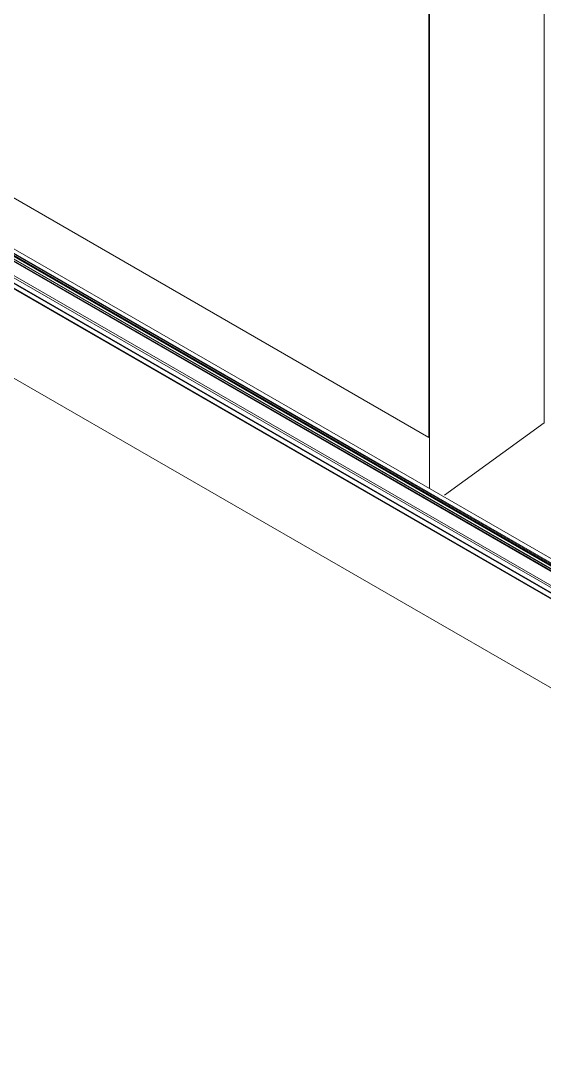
# Model space of a CAD drawing. Header units: millimetres. Extents: x 221 to 2771, y 196 to 840.
# Drawn here: x 950.12 to 971.45, y 265.53 to 307.65 of the extents above; entities that cross this region are included whole.
import ezdxf

# ---------------------------------------------------------------- set-up
doc = ezdxf.new("R2010")
doc.units = ezdxf.units.MM

msp = doc.modelspace()

# ---------------------------------------------------------------- linework, layer by layer
at = {"color": 8, "linetype": 'Continuous', "lineweight": 15}
for p, q in [((966.75, 406.499), (966.75, 290.652)), ((966.774, 330.281), (966.774, 288.564)), ((971.455, 314.811), (971.455, 291.243)), ((966.75, 290.652), (939.892, 306.157)), ((930.01, 304.502), (1046.381, 237.35)), ((939.337, 304.088), (1044.152, 243.58)), ((939.344, 304.115), (1044.152, 243.612)), ((939.348, 304.13), (1044.152, 243.628)), ((939.351, 304.14), (1044.152, 243.64)), ((939.361, 304.177), (1044.152, 243.683)), ((939.369, 304.206), (1044.152, 243.716)), ((1005.455, 266.234), (939.41, 304.361)), ((939.289, 303.908), (1044.152, 243.372)), ((1044.152, 243.38), (939.291, 303.915)), ((939.293, 303.924), (1044.152, 243.39)), ((939.297, 303.94), (1044.152, 243.409)), ((939.311, 303.99), (1044.152, 243.466)), ((939.315, 304.007), (1044.152, 243.486)), ((939.136, 303.337), (1044.151, 242.712)), ((939.157, 303.414), (1044.152, 242.802)), ((938.943, 302.995), (1044.438, 242.094)), ((938.974, 303.003), (1044.396, 242.143)), ((939.082, 303.134), (1044.229, 242.434)), ((939.089, 303.163), (1044.211, 242.477)), ((967.39, 288.297), (971.455, 291.243))]:
    msp.add_line(p, q, dxfattribs=at)

doc.saveas('drawing.dxf')
